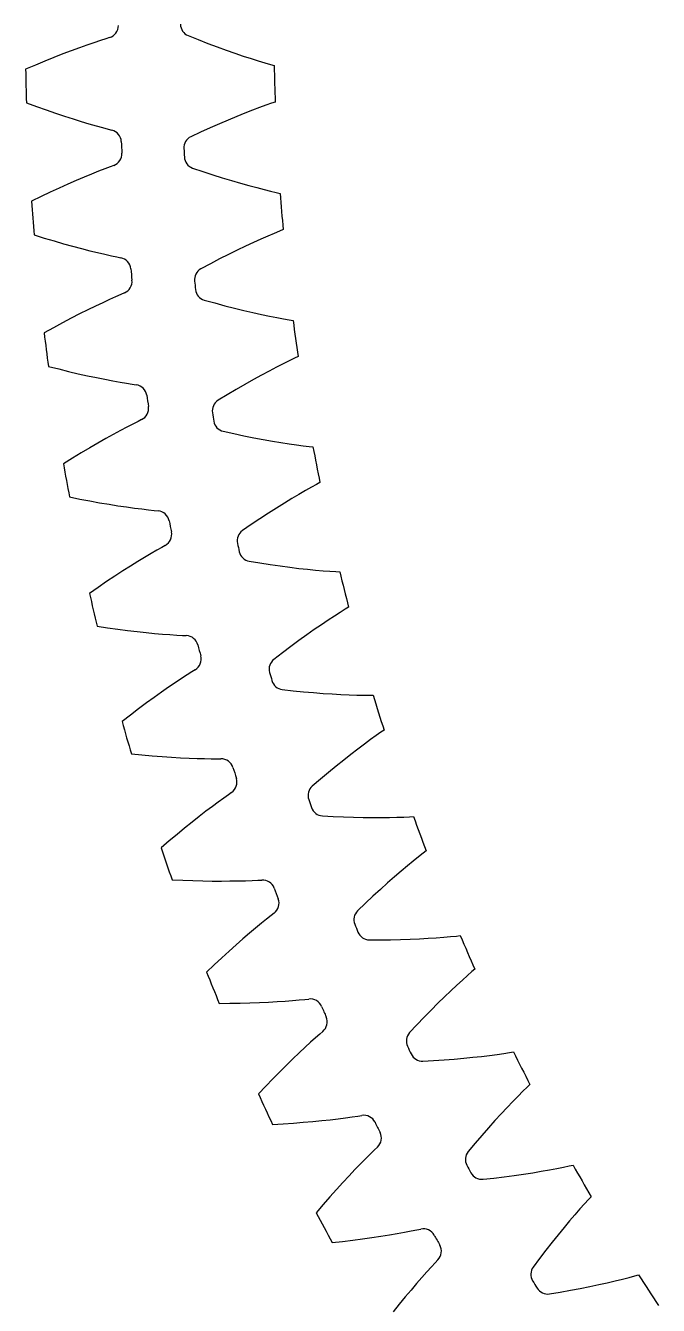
# Model space of a CAD drawing. Header units: millimetres. Extents: x -78 to 78, y -78 to 78.
# Drawn here: x -78.11 to -59.02, y -38.79 to -0.17 of the extents above; entities that cross this region are included whole.
import ezdxf

# ---------------------------------------------------------------- set-up
doc = ezdxf.new("R2010")
doc.units = ezdxf.units.MM

msp = doc.modelspace()

# ---------------------------------------------------------------- linework, layer by layer
at = {"layer": 'thin_ring_external'}
for p, q in [((-76.260142, -0.760102), (-76.489144, -0.841425)), ((-76.047738, -0.686952), (-76.260142, -0.760102)), ((-75.855789, -0.622767), (-76.047738, -0.686952)), ((-75.691486, -0.569301), (-75.855789, -0.622767)), ((-75.579113, -0.531629), (-75.691486, -0.569301)), ((-77.254318, -1.131094), (-77.530888, -1.242403)), ((-76.987766, -1.027104), (-77.254318, -1.131094)), ((-76.732268, -0.930504), (-76.987766, -1.027104)), ((-76.489144, -0.841425), (-76.732268, -0.930504)), ((-77.816633, -1.360998), (-78.11085, -1.486874)), ((-77.530888, -1.242403), (-77.816633, -1.360998)), ((-78.084879, -2.503452), (-77.784619, -2.614141)), ((-77.784619, -2.614141), (-77.493191, -2.717991)), ((-77.493191, -2.717991), (-77.211298, -2.815033)), ((-77.211298, -2.815033), (-76.939784, -2.905277)), ((-76.939784, -2.905277), (-76.679688, -2.988705)), ((-76.679688, -2.988705), (-76.432332, -3.065253)), ((-76.432332, -3.065253), (-76.199477, -3.134778)), ((-76.199477, -3.134778), (-75.983615, -3.196987)), ((-75.983615, -3.196987), (-75.788638, -3.251287)), ((-75.788638, -3.251287), (-75.621819, -3.296294)), ((-75.621819, -3.296294), (-75.507669, -3.328179)), ((-75.913462, -4.569098), (-76.121854, -4.652999)), ((-75.725041, -4.495196), (-75.913462, -4.569098)), ((-75.563682, -4.43341), (-75.725041, -4.495196)), ((-75.453379, -4.39005), (-75.563682, -4.43341)), ((-76.834895, -4.956805), (-77.095789, -5.07427)), ((-76.584663, -4.847285), (-76.834895, -4.956805)), ((-76.346404, -4.745909), (-76.584663, -4.847285)), ((-76.121854, -4.652999), (-76.346404, -4.745909)), ((-77.645632, -5.332586), (-77.933038, -5.473321)), ((-77.366315, -5.199555), (-77.645632, -5.332586)), ((-77.095789, -5.07427), (-77.366315, -5.199555)), ((-77.855194, -6.487247), (-77.549674, -6.582459)), ((-77.549674, -6.582459), (-77.253323, -6.671294)), ((-77.253323, -6.671294), (-76.966843, -6.753815)), ((-76.966843, -6.753815), (-76.691075, -6.830078)), ((-76.691075, -6.830078), (-76.427058, -6.900117)), ((-76.427058, -6.900117), (-76.176117, -6.963935)), ((-76.176117, -6.963935), (-75.940015, -7.021479)), ((-75.940015, -7.021479), (-75.721258, -7.072585)), ((-75.721258, -7.072585), (-75.523764, -7.116859)), ((-75.523764, -7.116859), (-75.354864, -7.153289)), ((-75.354864, -7.153289), (-75.239235, -7.179304)), ((-75.581137, -8.439325), (-75.784973, -8.533756)), ((-75.396734, -8.355898), (-75.581137, -8.439325)), ((-75.238741, -8.285954), (-75.396734, -8.355898)), ((-75.130795, -8.237018), (-75.238741, -8.285954)), ((-76.481571, -8.873575), (-76.736127, -9.004208)), ((-76.237258, -8.751421), (-76.481571, -8.873575)), ((-76.004486, -8.638011), (-76.237258, -8.751421)), ((-75.784973, -8.533756), (-76.004486, -8.638011)), ((-76.999903, -9.143143), (-77.272063, -9.290262)), ((-76.736127, -9.004208), (-76.999903, -9.143143)), ((-77.272063, -9.290262), (-77.551908, -9.445488)), ((-77.422394, -10.454117), (-77.11241, -10.533605)), ((-77.11241, -10.533605), (-76.811911, -10.607192)), ((-76.811911, -10.607192), (-76.521591, -10.674978)), ((-76.521591, -10.674978), (-76.242288, -10.73706)), ((-76.242288, -10.73706), (-75.975039, -10.793527)), ((-75.975039, -10.793527), (-75.721166, -10.844449)), ((-75.721166, -10.844449), (-75.482435, -10.889862)), ((-75.482435, -10.889862), (-75.261354, -10.929732)), ((-75.261354, -10.929732), (-75.061856, -10.963864)), ((-75.061856, -10.963864), (-74.891317, -10.991622)), ((-74.891317, -10.991622), (-74.77451, -11.011699)), ((-75.051628, -12.287534), (-75.250377, -12.39225)), ((-74.871726, -12.1948), (-75.051628, -12.287534)), ((-74.71751, -12.11688), (-74.871726, -12.1948)), ((-74.612205, -12.062496), (-74.71751, -12.11688)), ((-75.690958, -12.632725), (-75.928715, -12.767194)), ((-75.464281, -12.507577), (-75.690958, -12.632725)), ((-75.250377, -12.39225), (-75.464281, -12.507577)), ((-76.432607, -13.062877), (-76.696899, -13.223701)), ((-76.176269, -12.910654), (-76.432607, -13.062877)), ((-75.928715, -12.767194), (-76.176269, -12.910654)), ((-76.696899, -13.223701), (-76.968453, -13.393014)), ((-76.787607, -14.393713), (-76.473969, -14.45727)), ((-76.473969, -14.45727), (-76.170104, -14.515417)), ((-76.170104, -14.515417), (-75.876702, -14.568291)), ((-75.876702, -14.568291), (-75.594594, -14.616031)), ((-75.594594, -14.616031), (-75.32481, -14.658778)), ((-75.32481, -14.658778), (-75.068669, -14.696671)), ((-75.068669, -14.696671), (-74.827929, -14.729835)), ((-74.827929, -14.729835), (-74.605101, -14.758364)), ((-74.605101, -14.758364), (-74.404121, -14.782265)), ((-74.404121, -14.782265), (-74.232387, -14.801279)), ((-74.232387, -14.801279), (-74.114707, -14.815365)), ((-74.519461, -16.218414), (-74.727197, -16.344513)), ((-74.326319, -16.103686), (-74.519461, -16.218414)), ((-74.151387, -16.001888), (-74.326319, -16.103686)), ((-74.00135, -15.916195), (-74.151387, -16.001888)), ((-73.898959, -15.856505), (-74.00135, -15.916195)), ((-74.947189, -16.481071), (-75.17777, -16.627505)), ((-74.727197, -16.344513), (-74.947189, -16.481071)), ((-75.665906, -16.948531), (-75.921643, -17.122641)), ((-75.417676, -16.783419), (-75.665906, -16.948531)), ((-75.17777, -16.627505), (-75.417676, -16.783419)), ((-75.921643, -17.122641), (-76.184197, -17.305598)), ((-75.952491, -18.295758), (-75.636017, -18.343218)), ((-75.636017, -18.343218), (-75.329579, -18.385774)), ((-75.329579, -18.385774), (-75.033859, -18.423597)), ((-75.033859, -18.423597), (-74.749682, -18.45687)), ((-74.749682, -18.45687), (-74.478068, -18.485786)), ((-74.478068, -18.485786), (-74.220325, -18.510551)), ((-74.220325, -18.510551), (-73.978207, -18.531379)), ((-73.978207, -18.531379), (-73.754212, -18.548493)), ((-73.754212, -18.548493), (-73.552274, -18.562101)), ((-73.552274, -18.562101), (-73.379793, -18.572322)), ((-73.379793, -18.572322), (-73.261548, -18.580381)), ((-73.09213, -19.673986), (-73.237595, -19.767228)), ((-72.992919, -19.609146), (-73.09213, -19.673986)), ((-73.594133, -20.002266), (-73.79516, -20.138807)), ((-73.407101, -19.877826), (-73.594133, -20.002266)), ((-73.237595, -19.767228), (-73.407101, -19.877826)), ((-74.230694, -20.444437), (-74.462326, -20.612397)), ((-74.007891, -20.286421), (-74.230694, -20.444437)), ((-73.79516, -20.138807), (-74.007891, -20.286421)), ((-74.701803, -20.789969), (-74.948315, -20.97691)), ((-74.462326, -20.612397), (-74.701803, -20.789969)), ((-74.948315, -20.97691), (-75.201185, -21.173034)), ((-74.919223, -22.150072), (-74.600738, -22.18131)), ((-74.600738, -22.18131), (-74.292527, -22.208163)), ((-74.292527, -22.208163), (-73.995262, -22.230838)), ((-73.995262, -22.230838), (-73.709756, -22.249557)), ((-73.709756, -22.249557), (-73.43702, -22.264567)), ((-73.43702, -22.264567), (-73.178349, -22.276138)), ((-73.178349, -22.276138), (-72.935483, -22.284577)), ((-72.935483, -22.284577), (-72.710907, -22.290232)), ((-72.710907, -22.290232), (-72.508537, -22.29351)), ((-72.508537, -22.29351), (-72.335759, -22.294911)), ((-72.335759, -22.294911), (-72.217257, -22.296922)), ((-72.132734, -23.480998), (-72.296372, -23.600107)), ((-71.99222, -23.38045), (-72.132734, -23.480998)), ((-71.89645, -23.310629), (-71.99222, -23.38045)), ((-72.670598, -23.880562), (-72.875516, -24.038845)), ((-72.476806, -23.733934), (-72.670598, -23.880562)), ((-72.296372, -23.600107), (-72.476806, -23.733934)), ((-73.089959, -24.208032), (-73.312713, -24.3876)), ((-72.875516, -24.038845), (-73.089959, -24.208032)), ((-73.54281, -24.577168), (-73.779456, -24.776452)), ((-73.312713, -24.3876), (-73.54281, -24.577168)), ((-73.779456, -24.776452), (-74.021982, -24.985233)), ((-73.690499, -25.946599), (-73.370835, -25.961534)), ((-73.370835, -25.961534), (-73.061655, -25.972615)), ((-73.061655, -25.972615), (-72.76362, -25.980081)), ((-72.76362, -25.980081), (-72.477531, -25.984198)), ((-72.477531, -25.984198), (-72.204384, -25.985262)), ((-72.204384, -25.985262), (-71.945459, -25.983611)), ((-71.945459, -25.983611), (-71.702479, -25.979637)), ((-71.702479, -25.979637), (-71.477907, -25.973818)), ((-71.477907, -25.973818), (-71.275634, -25.966759)), ((-71.275634, -25.966759), (-71.10301, -25.959335)), ((-71.10301, -25.959335), (-70.984559, -25.955293)), ((-70.70449, -27.025917), (-70.839687, -27.133508)), ((-70.61241, -26.951297), (-70.70449, -27.025917)), ((-71.170395, -27.403684), (-71.356448, -27.560015)), ((-70.99703, -27.260817), (-71.170395, -27.403684)), ((-70.839687, -27.133508), (-70.99703, -27.260817)), ((-71.553016, -27.728555), (-71.758541, -27.908471)), ((-71.356448, -27.560015), (-71.553016, -27.728555)), ((-71.971836, -28.099178), (-72.191953, -28.300248)), ((-71.758541, -27.908471), (-71.971836, -28.099178)), ((-72.418114, -28.511355), (-72.649663, -28.732247)), ((-72.191953, -28.300248), (-72.418114, -28.511355)), ((-72.269525, -29.675433), (-71.949516, -29.674027)), ((-71.949516, -29.674027), (-71.640173, -29.669306)), ((-71.640173, -29.669306), (-71.342145, -29.661545)), ((-71.342145, -29.661545), (-71.056219, -29.651049)), ((-71.056219, -29.651049), (-70.783374, -29.638164)), ((-70.783374, -29.638164), (-70.524872, -29.623294)), ((-70.524872, -29.623294), (-70.282412, -29.60692)), ((-70.282412, -29.60692), (-70.05843, -29.589641)), ((-70.05843, -29.589641), (-69.856781, -29.572263)), ((-69.856781, -29.572263), (-69.684761, -29.556035)), ((-69.684761, -29.556035), (-69.566671, -29.545949)), ((-69.512465, -30.850408), (-69.678309, -31.00194)), ((-69.361828, -30.715231), (-69.512465, -30.850408)), ((-69.232301, -30.600876), (-69.361828, -30.715231)), ((-69.144151, -30.521652), (-69.232301, -30.600876)), ((-69.856137, -31.167567), (-70.043843, -31.345924)), ((-69.678309, -31.00194), (-69.856137, -31.167567)), ((-70.239913, -31.5361), (-70.443192, -31.737449)), ((-70.043843, -31.345924), (-70.239913, -31.5361)), ((-70.652755, -31.949496), (-70.867842, -32.171876)), ((-70.443192, -31.737449), (-70.652755, -31.949496)), ((-70.867842, -32.171876), (-71.087811, -32.404303)), ((-69.177699, -33.213744), (-68.920293, -33.185694)), ((-68.920293, -33.185694), (-68.678985, -33.156961)), ((-68.678985, -33.156961), (-68.456178, -33.128268)), ((-68.456178, -33.128268), (-68.255679, -33.100616)), ((-68.255679, -33.100616), (-68.084713, -33.075626)), ((-68.084713, -33.075626), (-67.967292, -33.059524)), ((-70.660009, -33.326848), (-70.340488, -33.309104)), ((-70.340488, -33.309104), (-70.03179, -33.288594)), ((-70.03179, -33.288594), (-69.734548, -33.265626)), ((-69.734548, -33.265626), (-69.44953, -33.240543)), ((-69.44953, -33.240543), (-69.177699, -33.213744)), ((-67.84655, -34.359513), (-68.004441, -34.519315)), ((-67.703011, -34.216821), (-67.84655, -34.359513)), ((-67.579492, -34.096002), (-67.703011, -34.216821)), ((-67.495503, -34.012379), (-67.579492, -34.096002)), ((-68.173579, -34.693807), (-68.351933, -34.881515)), ((-68.004441, -34.519315), (-68.173579, -34.693807)), ((-68.538037, -35.081454), (-68.73077, -35.292921)), ((-68.351933, -34.881515), (-68.538037, -35.081454)), ((-68.929232, -35.515392), (-69.132684, -35.748463)), ((-68.73077, -35.292921), (-68.929232, -35.515392)), ((-69.132684, -35.748463), (-69.340498, -35.991819)), ((-67.391547, -36.702673), (-67.135909, -36.661516)), ((-67.135909, -36.661516), (-66.896383, -36.620499)), ((-66.896383, -36.620499), (-66.675332, -36.580467)), ((-66.675332, -36.580467), (-66.476507, -36.542614)), ((-66.476507, -36.542614), (-66.307039, -36.508927)), ((-66.307039, -36.508927), (-66.190594, -36.48685)), ((-68.866148, -36.891317), (-68.54795, -36.857281)), ((-68.54795, -36.857281), (-68.240702, -36.821036)), ((-68.240702, -36.821036), (-67.94502, -36.78292)), ((-67.94502, -36.78292), (-67.661655, -36.743317)), ((-67.661655, -36.743317), (-67.391547, -36.702673)), ((-65.670767, -37.414373), (-65.750377, -37.502174)), ((-66.003631, -37.778978), (-66.153156, -37.946634)), ((-65.867565, -37.629143), (-66.003631, -37.778978)), ((-65.750377, -37.502174), (-65.867565, -37.629143)), ((-66.313164, -38.129534), (-66.481701, -38.326105)), ((-66.153156, -37.946634), (-66.313164, -38.129534)), ((-66.657353, -38.535285), (-66.839037, -38.756317)), ((-66.481701, -38.326105), (-66.657353, -38.535285)), ((-66.839037, -38.756317), (-67.025881, -38.988631))]:
    msp.add_line(p, q, dxfattribs=at)
for centre, radius, start, end in [((-75.687303, -0.172575), 0.375, 286.76868, 0.13064), ((0, 0), 78.125, 181.090518, 181.836311), ((-75.597385, -3.692288), 0.375, 2.796189, 76.158149), ((0, 0), 75.3125, 182.796189, 183.05747), ((-75.579762, -4.036989), 0.375, 289.69551, 3.05747), ((0, 0), 78.125, 184.017348, 184.76314), ((-75.310242, -7.547519), 0.375, 5.723018, 79.084978), ((0, 0), 75.3125, 185.723018, 185.984299), ((-75.275041, -7.89087), 0.375, 292.622339, 5.984299), ((0, 0), 78.125, 186.944177, 187.689969), ((-74.826624, -11.38306), 0.375, 8.649847, 82.011807), ((0, 0), 75.3125, 188.649847, 188.911128), ((-74.773937, -11.724165), 0.375, 295.549168, 8.911128), ((0, 0), 78.125, 189.871006, 190.616799), ((-74.147791, -15.188903), 0.375, 11.576677, 84.938637), ((0, 0), 75.3125, 191.576677, 191.837958), ((-74.077755, -15.526874), 0.375, 298.475997, 11.837958), ((0, 0), 78.125, 192.797835, 193.543628), ((-73.275515, -18.95512), 0.375, 14.503506, 87.865466), ((0, 0), 75.3125, 194.503506, 194.764787), ((-73.188314, -19.289074), 0.375, 301.402827, 14.764787), ((0, 0), 78.125, 195.724665, 196.470457), ((-72.212071, -22.671886), 0.375, 17.430335, 90.792295), ((0, 0), 75.3125, 197.430335, 197.691616), ((-72.107932, -23.000951), 0.375, 304.329656, 17.691616), ((0, 0), 78.125, 198.651494, 199.397286), ((-70.960235, -26.329503), 0.375, 20.357164, 93.719125), ((0, 0), 75.3125, 200.357164, 200.618445), ((-70.839429, -26.652822), 0.375, 307.256485, 20.618445), ((0, 0), 78.125, 201.578323, 202.324116), ((-69.523271, -29.918429), 0.375, 23.283994, 96.645954), ((0, 0), 75.3125, 203.283994, 203.545275), ((-69.386115, -30.235158), 0.375, 310.183314, 23.545275), ((0, 0), 78.125, 204.505153, 205.250945), ((-67.904929, -33.429302), 0.375, 26.210823, 99.572783), ((0, 0), 75.3125, 206.210823, 206.472104), ((-67.751779, -33.738614), 0.375, 313.110144, 26.472104), ((0, 0), 78.125, 207.431982, 208.177774), ((-66.109431, -36.852961), 0.375, 29.137652, 102.499612), ((0, 0), 75.3125, 209.137652, 209.398933), ((-65.940687, -37.15405), 0.375, 316.036973, 29.398933)]:
    msp.add_arc(centre, radius, start, end, dxfattribs=at)
at = {"layer": 'thin_ring_internal'}
for p, q in [((-73.207845, -0.473826), (-72.905784, -0.59466)), ((-72.905784, -0.59466), (-72.61249, -0.709153)), ((-72.61249, -0.709153), (-72.328689, -0.816169)), ((-72.328689, -0.816169), (-72.055243, -0.915711)), ((-72.055243, -0.915711), (-71.79321, -1.007754)), ((-71.79321, -1.007754), (-71.543934, -1.09222)), ((-71.543934, -1.09222), (-71.309203, -1.168943)), ((-71.309203, -1.168943), (-71.091542, -1.237597)), ((-71.091542, -1.237597), (-70.894891, -1.297523)), ((-70.894891, -1.297523), (-70.726602, -1.347188)), ((-70.726602, -1.347188), (-70.611511, -1.38028)), ((-71.053043, -2.646503), (-71.26663, -2.726941)), ((-70.859958, -2.575928), (-71.053043, -2.646503)), ((-70.694633, -2.517146), (-70.859958, -2.575928)), ((-70.581521, -2.477819), (-70.694633, -2.517146)), ((-71.997729, -3.020536), (-72.265331, -3.134862)), ((-71.741113, -2.914321), (-71.997729, -3.020536)), ((-71.496822, -2.816368), (-71.741113, -2.914321)), ((-71.26663, -2.726941), (-71.496822, -2.816368)), ((-72.829468, -3.387555), (-73.12448, -3.524704)), ((-72.542864, -3.257216), (-72.829468, -3.387555)), ((-72.265331, -3.134862), (-72.542864, -3.257216)), ((-73.07273, -4.470942), (-72.76452, -4.5751)), ((-72.76452, -4.5751), (-72.465411, -4.673406)), ((-72.465411, -4.673406), (-72.17619, -4.764764)), ((-72.17619, -4.764764), (-71.897717, -4.849225)), ((-71.897717, -4.849225), (-71.631048, -4.926821)), ((-71.631048, -4.926821), (-71.377532, -4.997548)), ((-71.377532, -4.997548), (-71.13896, -5.061338)), ((-71.13896, -5.061338), (-70.917875, -5.118004)), ((-70.917875, -5.118004), (-70.718245, -5.167101)), ((-70.718245, -5.167101), (-70.547495, -5.207502)), ((-70.547495, -5.207502), (-70.430768, -5.23426)), ((-70.802495, -6.522704), (-71.01137, -6.614687)), ((-70.613552, -6.441691), (-70.802495, -6.522704)), ((-70.451683, -6.373969), (-70.613552, -6.441691)), ((-70.340887, -6.328523), (-70.451683, -6.373969)), ((-71.725345, -6.947768), (-71.986305, -7.076537)), ((-71.474913, -6.827698), (-71.725345, -6.947768)), ((-71.236335, -6.716551), (-71.474913, -6.827698)), ((-71.01137, -6.614687), (-71.236335, -6.716551)), ((-72.256742, -7.213864), (-72.5358, -7.35966)), ((-71.986305, -7.076537), (-72.256742, -7.213864)), ((-72.5358, -7.35966), (-72.822883, -7.512715)), ((-72.719536, -8.454715), (-72.406099, -8.541886)), ((-72.406099, -8.541886), (-72.102068, -8.623712)), ((-72.102068, -8.623712), (-71.808289, -8.699139)), ((-71.808289, -8.699139), (-71.525619, -8.768267)), ((-71.525619, -8.768267), (-71.25511, -8.831184)), ((-71.25511, -8.831184), (-70.99811, -8.887961)), ((-70.99811, -8.887961), (-70.756411, -8.938628)), ((-70.756411, -8.938628), (-70.532561, -8.983136)), ((-70.532561, -8.983136), (-70.330548, -9.021258)), ((-70.330548, -9.021258), (-70.157847, -9.052275)), ((-70.157847, -9.052275), (-70.039833, -9.072618)), ((-70.340644, -10.37944), (-70.544185, -10.482691)), ((-70.156407, -10.288229), (-70.340644, -10.37944)), ((-69.998478, -10.211769), (-70.156407, -10.288229)), ((-69.890329, -10.16034), (-69.998478, -10.211769)), ((-70.995403, -10.720699), (-71.238905, -10.854266)), ((-70.763251, -10.596689), (-70.995403, -10.720699)), ((-70.544185, -10.482691), (-70.763251, -10.596689)), ((-71.754977, -11.148984), (-72.025658, -11.309801)), ((-71.492443, -10.997093), (-71.754977, -11.148984)), ((-71.238905, -10.854266), (-71.492443, -10.997093)), ((-72.025658, -11.309801), (-72.303953, -11.478305)), ((-72.149319, -12.413255), (-71.831589, -12.483181)), ((-71.831589, -12.483181), (-71.523543, -12.548281)), ((-71.523543, -12.548281), (-71.226084, -12.607552)), ((-71.226084, -12.607552), (-70.94006, -12.66114)), ((-70.94006, -12.66114), (-70.66652, -12.709192)), ((-70.66652, -12.709192), (-70.406802, -12.75185)), ((-70.406802, -12.75185), (-70.162697, -12.789242)), ((-70.162697, -12.789242), (-69.936751, -12.82146)), ((-69.936751, -12.82146), (-69.732957, -12.848493)), ((-69.732957, -12.848493), (-69.55882, -12.870032)), ((-69.55882, -12.870032), (-69.439871, -12.883901)), ((-69.668869, -14.205199), (-69.866467, -14.319412)), ((-69.489888, -14.104063), (-69.668869, -14.205199)), ((-69.33637, -14.019093), (-69.489888, -14.104063)), ((-69.231191, -13.961835), (-69.33637, -14.019093)), ((-70.304015, -14.581705), (-70.539859, -14.72837)), ((-70.078981, -14.445202), (-70.304015, -14.581705)), ((-69.866467, -14.319412), (-70.078981, -14.445202)), ((-71.039067, -15.05083), (-71.300562, -15.22619)), ((-70.785219, -14.88483), (-71.039067, -15.05083)), ((-70.539859, -14.72837), (-70.785219, -14.88483)), ((-71.300562, -15.22619), (-71.56924, -15.40964)), ((-71.36378, -16.33475), (-71.042705, -16.38722)), ((-71.042705, -16.38722), (-70.731564, -16.435401)), ((-70.731564, -16.435401), (-70.431312, -16.47834)), ((-70.431312, -16.47834), (-70.142789, -16.516229)), ((-70.142789, -16.516229), (-69.867032, -16.549271)), ((-69.867032, -16.549271), (-69.605373, -16.577682)), ((-69.605373, -16.577682), (-69.35959, -16.601688)), ((-69.35959, -16.601688), (-69.132221, -16.621519)), ((-69.132221, -16.621519), (-68.927256, -16.637382)), ((-68.927256, -16.637382), (-68.752202, -16.64938)), ((-68.752202, -16.64938), (-68.632674, -16.656732)), ((-68.36544, -17.721662), (-68.467335, -17.784578)), ((-68.980241, -18.113397), (-69.185569, -18.250605)), ((-68.789174, -17.988564), (-68.980241, -18.113397)), ((-68.615983, -17.877806), (-68.789174, -17.988564)), ((-68.467335, -17.784578), (-68.615983, -17.877806)), ((-69.402812, -18.399193), (-69.630295, -18.558518)), ((-69.185569, -18.250605), (-69.402812, -18.399193)), ((-70.111149, -18.907759), (-70.362677, -19.097137)), ((-69.866745, -18.728144), (-70.111149, -18.907759)), ((-69.630295, -18.558518), (-69.866745, -18.728144)), ((-70.362677, -19.097137), (-70.620937, -19.294985)), ((-70.365263, -20.207495), (-70.041802, -20.242353)), ((-70.041802, -20.242353), (-69.728494, -20.273471)), ((-69.728494, -20.273471), (-69.426346, -20.29995)), ((-69.426346, -20.29995), (-69.136184, -20.322026)), ((-69.136184, -20.322026), (-68.859034, -20.33996)), ((-68.859034, -20.33996), (-68.596214, -20.35404)), ((-68.596214, -20.35404), (-68.349487, -20.364588)), ((-68.349487, -20.364588), (-68.121375, -20.371972)), ((-68.121375, -20.371972), (-67.915849, -20.37662)), ((-67.915849, -20.37662), (-67.740401, -20.37904)), ((-67.740401, -20.37904), (-67.620649, -20.379853)), ((-67.537302, -21.598193), (-67.704186, -21.718245)), ((-67.393966, -21.496987), (-67.537302, -21.598193)), ((-67.295659, -21.428601), (-67.393966, -21.496987)), ((-68.085679, -22.001542), (-68.294484, -22.161771)), ((-67.888151, -21.853325), (-68.085679, -22.001542)), ((-67.704186, -21.718245), (-67.888151, -21.853325)), ((-68.512927, -22.333281), (-68.739761, -22.515566)), ((-68.294484, -22.161771), (-68.512927, -22.333281)), ((-68.973992, -22.70826), (-69.214802, -22.911091)), ((-68.739761, -22.515566), (-68.973992, -22.70826)), ((-69.214802, -22.911091), (-69.461872, -23.122747)), ((-69.156749, -24.019934), (-68.831867, -24.037076)), ((-68.831867, -24.037076), (-68.517327, -24.051038)), ((-68.517327, -24.051038), (-68.214184, -24.060976)), ((-68.214184, -24.060976), (-67.923249, -24.067174)), ((-67.923249, -24.067174), (-67.645534, -24.069946)), ((-67.645534, -24.069946), (-67.382337, -24.069653)), ((-67.382337, -24.069653), (-67.135402, -24.066712)), ((-67.135402, -24.066712), (-66.907227, -24.061628)), ((-66.907227, -24.061628), (-66.701754, -24.055045)), ((-66.701754, -24.055045), (-66.526436, -24.04788)), ((-66.526436, -24.04788), (-66.406818, -24.042153)), ((-66.025041, -25.071588), (-66.119468, -25.145241)), ((-66.417141, -25.383109), (-66.593455, -25.528035)), ((-66.257063, -25.254124), (-66.417141, -25.383109)), ((-66.119468, -25.145241), (-66.257063, -25.254124)), ((-66.982338, -25.858209), (-67.191089, -26.041393)), ((-66.782595, -25.686816), (-66.982338, -25.858209)), ((-66.593455, -25.528035), (-66.782595, -25.686816)), ((-67.40763, -26.235793), (-67.630989, -26.44099)), ((-67.191089, -26.041393), (-67.40763, -26.235793)), ((-67.630989, -26.44099), (-67.860364, -26.656669)), ((-67.860364, -26.656669), (-68.095506, -26.881502)), ((-67.741844, -27.760687), (-67.416511, -27.760062)), ((-67.416511, -27.760062), (-67.101678, -27.756826)), ((-67.101678, -27.756826), (-66.798444, -27.750196)), ((-66.798444, -27.750196), (-66.507605, -27.740496)), ((-66.507605, -27.740496), (-66.230153, -27.728099)), ((-66.230153, -27.728099), (-65.967364, -27.713433)), ((-65.967364, -27.713433), (-65.720958, -27.697011)), ((-65.720958, -27.697011), (-65.493401, -27.679475)), ((-65.493401, -27.679475), (-65.288594, -27.66168)), ((-65.288594, -27.66168), (-65.113929, -27.644953)), ((-65.113929, -27.644953), (-64.994803, -27.632702)), ((-64.779086, -28.834686), (-64.931882, -28.972221)), ((-64.647643, -28.718452), (-64.779086, -28.834686)), ((-64.557379, -28.639752), (-64.647643, -28.718452)), ((-65.280205, -29.295432), (-65.470291, -29.477477)), ((-65.100019, -29.126558), (-65.280205, -29.295432)), ((-64.931882, -28.972221), (-65.100019, -29.126558)), ((-65.668727, -29.671786), (-65.874329, -29.877722)), ((-65.470291, -29.477477), (-65.668727, -29.671786)), ((-66.086148, -30.09481), (-66.303403, -30.322693)), ((-65.874329, -29.877722), (-66.086148, -30.09481)), ((-66.303403, -30.322693), (-66.525917, -30.560032)), ((-64.617115, -31.3035), (-64.355519, -31.274505)), ((-64.355519, -31.274505), (-64.110378, -31.244652)), ((-64.110378, -31.244652), (-63.884118, -31.214715)), ((-63.884118, -31.214715), (-63.680588, -31.185763)), ((-63.680588, -31.185763), (-63.507097, -31.159521)), ((-63.507097, -31.159521), (-63.388818, -31.140784)), ((-66.12477, -31.418591), (-65.799957, -31.400201)), ((-65.799957, -31.400201), (-65.48577, -31.379778)), ((-65.48577, -31.379778), (-65.183351, -31.356598)), ((-65.183351, -31.356598), (-64.893476, -31.33103)), ((-64.893476, -31.33103), (-64.617115, -31.3035)), ((-63.107783, -32.329194), (-63.252841, -32.474868)), ((-62.982883, -32.205955), (-63.107783, -32.329194)), ((-62.897053, -32.122444), (-62.982883, -32.205955)), ((-63.582994, -32.816618), (-63.762854, -33.008772)), ((-63.412298, -32.638156), (-63.582994, -32.816618)), ((-63.252841, -32.474868), (-63.412298, -32.638156)), ((-63.762854, -33.008772), (-63.950383, -33.213628)), ((-64.144432, -33.430484), (-64.344081, -33.658816)), ((-63.950383, -33.213628), (-64.144432, -33.430484)), ((-64.548567, -33.898223), (-64.757788, -34.147358)), ((-64.344081, -33.658816), (-64.548567, -33.898223)), ((-62.811234, -34.785479), (-62.551612, -34.742241)), ((-62.551612, -34.742241), (-62.308467, -34.699046)), ((-62.308467, -34.699046), (-62.084179, -34.656798)), ((-62.084179, -34.656798), (-61.882534, -34.616774)), ((-61.882534, -34.616774), (-61.710735, -34.581098)), ((-61.710735, -34.581098), (-61.593655, -34.555929)), ((-64.310355, -34.98273), (-63.98703, -34.94663)), ((-63.98703, -34.94663), (-63.674428, -34.909079)), ((-63.674428, -34.909079), (-63.373725, -34.869419)), ((-63.373725, -34.869419), (-63.085679, -34.82806)), ((-63.085679, -34.82806), (-62.811234, -34.785479)), ((-61.049016, -35.509269), (-61.130159, -35.597344)), ((-61.385028, -35.880597), (-61.53533, -36.05235)), ((-61.248142, -35.727219), (-61.385028, -35.880597)), ((-61.130159, -35.597344), (-61.248142, -35.727219)), ((-61.696026, -36.239866), (-61.865124, -36.441555)), ((-61.53533, -36.05235), (-61.696026, -36.239866)), ((-62.041187, -36.656347), (-62.223104, -36.883476)), ((-61.865124, -36.441555), (-62.041187, -36.656347)), ((-62.223104, -36.883476), (-62.409985, -37.12237)), ((-62.601092, -37.372586), (-62.796396, -37.632776)), ((-62.409985, -37.12237), (-62.601092, -37.372586)), ((-61.374968, -38.278176), (-61.08961, -38.221149)), ((-61.08961, -38.221149), (-60.817899, -38.163644)), ((-60.817899, -38.163644), (-60.561026, -38.106294)), ((-60.561026, -38.106294), (-60.320603, -38.049885)), ((-60.320603, -38.049885), (-60.098957, -37.995451)), ((-60.098957, -37.995451), (-59.899798, -37.944476)), ((-59.899798, -37.944476), (-59.730204, -37.899471)), ((-59.730204, -37.899471), (-59.614673, -37.867946)), ((-62.304011, -38.442467), (-61.983141, -38.388764)), ((-61.983141, -38.388764), (-61.673056, -38.334199)), ((-61.673056, -38.334199), (-61.374968, -38.278176))]:
    msp.add_line(p, q, dxfattribs=at)
for centre, radius, start, end in [((-73.062388, -0.128186), 0.375, 180.100524, 247.17687), ((0, 0), 70.625, 181.119848, 182.010587), ((-72.960364, -3.861885), 0.375, 115.953565, 183.029911), ((0, 0), 73.4375, 183.029911, 183.230958), ((-72.946364, -4.117874), 0.375, 183.230958, 250.307305), ((0, 0), 70.625, 184.250283, 185.141021), ((-72.640599, -7.840431), 0.375, 119.084, 186.160346), ((0, 0), 73.4375, 186.160346, 186.361393), ((-72.61264, -8.095273), 0.375, 186.361393, 253.437739), ((0, 0), 70.625, 187.380718, 188.271456), ((-72.104045, -11.795577), 0.375, 122.214434, 189.290781), ((0, 0), 73.4375, 189.290781, 189.491828), ((-72.062211, -12.048513), 0.375, 189.491828, 256.568174), ((0, 0), 70.625, 190.511152, 191.401891), ((-71.352304, -15.715521), 0.375, 125.344869, 192.421216), ((0, 0), 73.4375, 192.421216, 192.622263), ((-71.29672, -15.965795), 0.375, 192.622263, 259.698609), ((0, 0), 70.625, 193.641587, 194.532326), ((-70.38762, -19.588564), 0.375, 128.475304, 195.55165), ((0, 0), 73.4375, 195.55165, 195.752697), ((-70.318452, -19.835428), 0.375, 195.752697, 262.829044), ((0, 0), 70.625, 196.772022, 197.662761), ((-69.212872, -23.403147), 0.375, 131.605739, 198.682085), ((0, 0), 73.4375, 198.682085, 198.883132), ((-69.130326, -23.645866), 0.375, 198.883132, 265.959479), ((0, 0), 70.625, 199.902457, 200.793195), ((-67.831565, -27.147885), 0.375, 134.736174, 201.81252), ((0, 0), 73.4375, 201.81252, 202.013567), ((-67.735888, -27.385734), 0.375, 202.013567, 269.089913), ((0, 0), 70.625, 203.032892, 203.92363), ((-66.247822, -30.811604), 0.375, 137.866608, 204.942955), ((0, 0), 73.4375, 204.942955, 205.144002), ((-66.139299, -31.043873), 0.375, 205.144002, 272.220348), ((0, 0), 70.625, 206.163326, 207.054065), ((-64.46637, -34.383368), 0.375, 140.997043, 208.073389), ((0, 0), 73.4375, 208.073389, 208.274437), ((0, 0), 70.625, 209.293761, 210.1845), ((-64.345325, -34.609365), 0.375, 208.274437, 275.350783), ((-62.492525, -37.85252), 0.375, 144.127478, 211.203824), ((0, 0), 73.4375, 211.203824, 211.404871), ((0, 0), 70.625, 212.424196, 213.314934), ((-62.359318, -38.071568), 0.375, 211.404871, 278.481218)]:
    msp.add_arc(centre, radius, start, end, dxfattribs=at)

doc.saveas('drawing.dxf')
